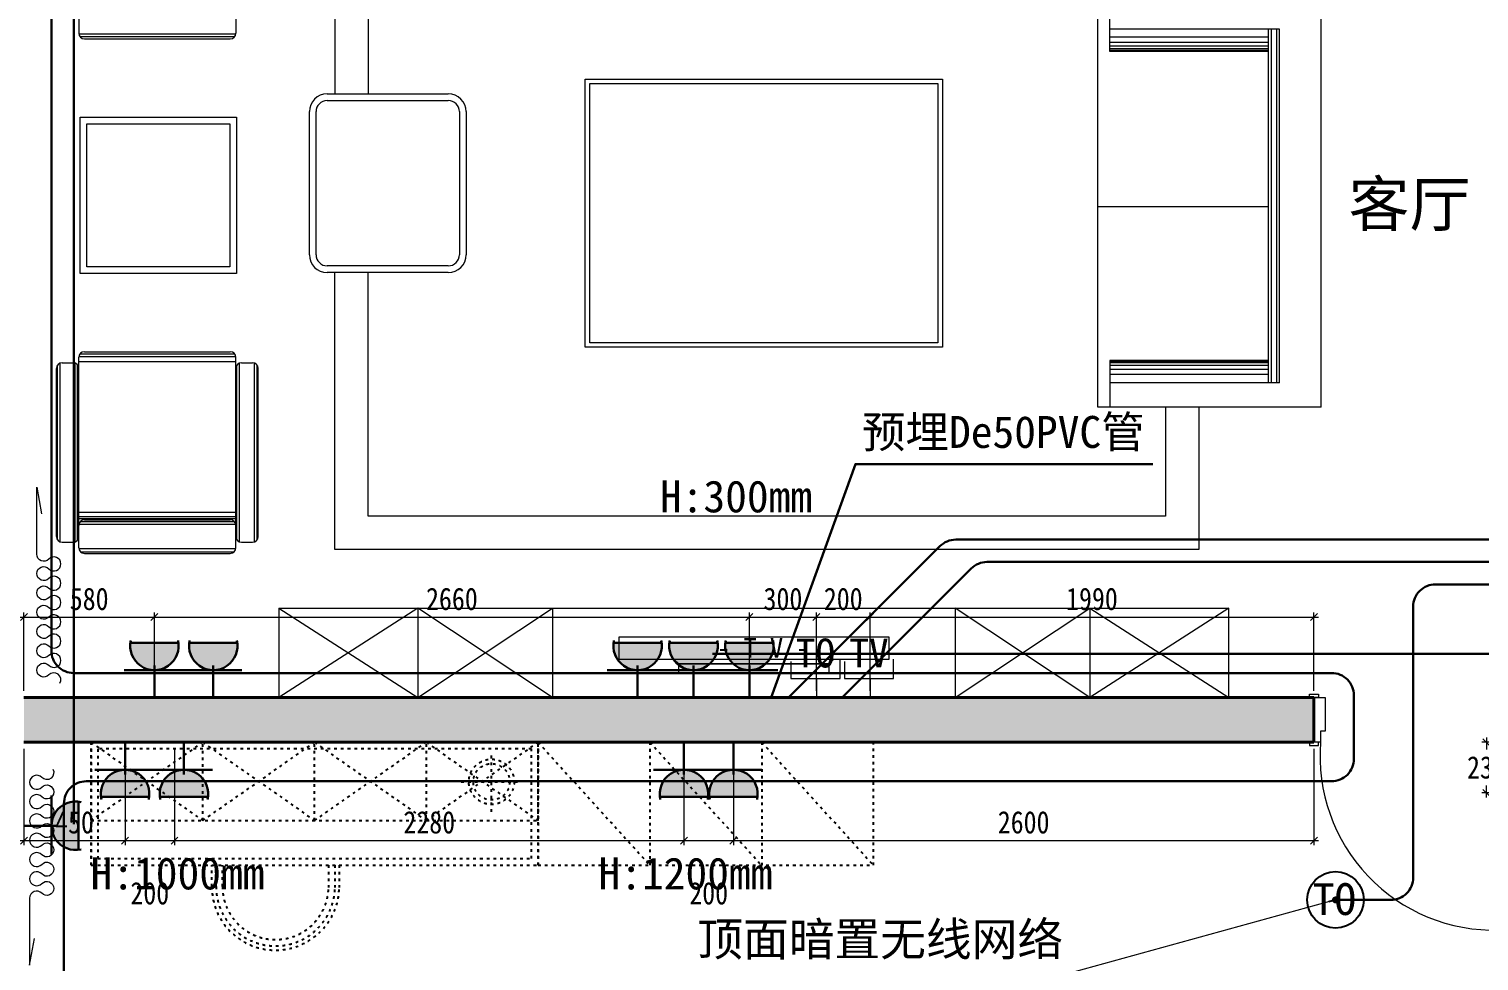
# Model space of a CAD drawing. Header units: millimetres. Extents: x -64529 to 3079702, y -28926 to 77119.
# Drawn here: x -35217 to -28731, y 5673 to 9843 of the extents above; entities that cross this region are included whole.
import ezdxf

# ---------------------------------------------------------------- set-up
doc = ezdxf.new("R2010")
doc.units = ezdxf.units.MM
doc.header["$LTSCALE"] = 10
doc.linetypes.add('ACAD_ISO03W100', pattern=[30, 12, -18])
doc.layers.get('0').update_dxf_attribs({"color": 255})
doc.layers.get('Defpoints').update_dxf_attribs({"color": 255})
for name, color, linetype, lineweight in [('1弱电插座布线图', 6, 'Continuous', 30), ('1弱电插座布置图', 6, 'Continuous', 30), ('1强弱电插座尺寸', 5, 'Continuous', 0), ('1强电插座布线图', 1, 'Continuous', 30), ('1强电插座布置图', 1, 'Continuous', 30), ('1浅浅', 251, 'Continuous', 20), ('C插座', 1, 'Continuous', 15)]:
    doc.layers.add(name, color=color, linetype=linetype, lineweight=lineweight)
doc.layers.add('A—缺憾分析文字', color=40, linetype='Continuous')
doc.styles.get("Standard").update_dxf_attribs({"font": ''})
doc.styles.add('夏建东', font='', dxfattribs={"width": 0.85})
doc.styles.add('宋', font='')
doc.styles.add('宋体', font='', dxfattribs={"height": 2.5})
doc.styles.get('Standard').set_extended_font_data('SimSun')
doc.styles.get('夏建东').set_extended_font_data('SimSun')
doc.styles.get('宋').set_extended_font_data('FangSong_GB2312')
doc.styles.get('宋体').set_extended_font_data('SimSun')
doc.dimstyles.new('g', dxfattribs={"dimtxt": 100, "dimasz": 31, "dimexe": 21, "dimexo": 30, "dimgap": 31, "dimtad": 1, "dimtih": 1, "dimtoh": 1, "dimdec": 0, "dimrnd": 10, "dimdsep": 46, "dimtxsty": '夏建东', "dimblk": 'OBLIQUE', "dimcen": 2.5, "dimdle": 21, "dimclrd": 5, "dimclre": 5, "dimclrt": 5, "dimadec": 0, "dimazin": 0, "dimtfac": 1, "dimtdec": 0, "dimtmove": 2, "dimatfit": 3, "dimldrblk": 'DOT', "dimfxl": 300, "dimlwd": -1, "dimlwe": -1, "dimarcsym": 1})

# ---------------------------------------------------------------- blocks, each defined once
blk = doc.blocks.new('fhrhrthrthr')
at = {"layer": '1强电插座布置图', "linetype": 'ByBlock'}
h = blk.add_hatch(color=1, dxfattribs=at)
edge = h.paths.add_edge_path()
edge.add_ellipse((202250.2, 8955.8), major_axis=(-76.8, -76.8), ratio=1, start_angle=308.04278, end_angle=501.95722, ccw=False)
edge.add_line((202142.4, 8969), (202358, 8969))
at = {"layer": '1强电插座布置图', "color": 1}
for p, q in [((202142.4, 8969), (202358, 8969)), ((202114.5, 8846.9), (202377.9, 8846.9)), ((202204.9, 8857.1), (202204.9, 8857.1)), ((202250.2, 8724.2), (202250.2, 8868))]:
    blk.add_line(p, q, dxfattribs=at)
blk.add_ellipse((202250.2, 8955.8), major_axis=(0, 108.6), ratio=1, start_param=1.348329, end_param=4.934795, dxfattribs=at)
blk = doc.blocks.new('erghherher')
at = {"layer": '1弱电插座布置图', "lineweight": 9}
for p, q in [((3068512, -5449545.9), (3068512, -5449620.7)), ((3068731.5, -5449620.7), (3068731.5, -5449534.4)), ((3068512, -5449620.7), (3068731.5, -5449620.7)), ((3068626, -5449620.6), (3068626, -5449706.8))]:
    blk.add_line(p, q, dxfattribs=at)
at = {"layer": '1弱电插座布置图', "lineweight": 9, "ltscale": 20, "insert": (3068533.4, -5449442.8), "char_height": 129.345, "width": 114.374, "attachment_point": 1, "style": '宋'}
blk.add_mtext('{\\fSimSun|b0|i0|c134|p2;TV}', dxfattribs=at)
blk = doc.blocks.new('20180505.124343')
at = {"layer": '1弱电插座布置图', "color": 6, "lineweight": 9}
for p, q in [((0, 160.9, 0), (0, 86, 0)), ((219.5, 86, 0), (219.5, 172.4, 0)), ((0, 86, 0), (219.5, 86, 0)), ((114, 86.2, 0), (114, 0, 0))]:
    blk.add_line(p, q, dxfattribs=at)
at = {"layer": '1弱电插座布置图', "color": 6, "lineweight": 9, "ltscale": 20, "insert": (21.4, 264, 0), "char_height": 129.345, "width": 114.374, "attachment_point": 1, "style": '宋'}
blk.add_mtext('{\\fSimSun|b0|i0|c134|p2;TO}', dxfattribs=at)
blk = doc.blocks.new('20180505.132334')
at = {"layer": 'C插座', "color": 6, "lineweight": -3}
blk.add_circle((126.5, 126.5), 126.5, dxfattribs=at)
at = {"layer": 'C插座', "color": 6, "lineweight": -3, "style": '宋体'}
blk.add_text('TO', height=142.56, dxfattribs=at).set_placement((24.9, 58.8))
blk = doc.blocks.new('_Oblique')
at = {"color": 0, "linetype": 'ByBlock', "lineweight": -2}
blk.add_line((-0.5, -0.5), (0.5, 0.5), dxfattribs=at)
blk = doc.blocks.new('*D647')
at = {"layer": '1强弱电插座尺寸', "color": 5, "transparency": 16777216}
for p, q in [((-35261, 7211.5), (-34635.4, 7211.5)), ((-35240, 6881.5), (-35240, 7232.5)), ((-34656.4, 6881.5), (-34656.4, 7232.5))]:
    blk.add_line(p, q, dxfattribs=at)
at = {"layer": 'Defpoints', "color": 0, "lineweight": 30, "transparency": 16777216}
for p in [(-34656.4, 7211.5), (-35240, 6851.5), (-34656.4, 6851.5)]:
    blk.add_point(p, dxfattribs=at)
at = {"layer": '1强弱电插座尺寸', "color": 5, "transparency": 16777216, "xscale": 31, "yscale": 31, "zscale": 31, "rotation": 180}
blk.add_blockref('_Oblique', (-35240, 7211.5), dxfattribs=at)
at = {"layer": '1强弱电插座尺寸', "color": 5, "transparency": 16777216, "xscale": 31, "yscale": 31, "zscale": 31}
blk.add_blockref('_Oblique', (-34656.4, 7211.5), dxfattribs=at)
at = {"layer": '1强弱电插座尺寸', "color": 5, "transparency": 16777216, "insert": (-34948.2, 7292.5), "char_height": 100, "attachment_point": 5, "style": '夏建东'}
blk.add_mtext('580', dxfattribs=at)
blk = doc.blocks.new('_Dot')
at = {"color": 0, "linetype": 'ByBlock', "lineweight": -2}
blk.add_line((-0.5, 0), (-1, 0), dxfattribs=at)
at = {"color": 0, "linetype": 'ByBlock', "const_width": 0.5}
blk.add_lwpolyline([(-0.25, 0, 1), (0.25, 0, 1)], format="xyb", close=True, dxfattribs=at)
blk = doc.blocks.new('*D656')
at = {"layer": '1强弱电插座尺寸', "color": 5, "transparency": 16777216}
for p, q in [((-32016, 7211.5), (-31674, 7211.5)), ((-31995, 6881.5), (-31995, 7232.5)), ((-31695, 6881.5), (-31695, 7232.5))]:
    blk.add_line(p, q, dxfattribs=at)
at = {"layer": 'Defpoints', "color": 0, "lineweight": 30, "transparency": 16777216}
for p in [(-31695, 7211.5), (-31995, 6851.5), (-31695, 6851.5)]:
    blk.add_point(p, dxfattribs=at)
at = {"layer": '1强弱电插座尺寸', "color": 5, "transparency": 16777216, "xscale": 31, "yscale": 31, "zscale": 31, "rotation": 180}
blk.add_blockref('_Oblique', (-31995, 7211.5), dxfattribs=at)
at = {"layer": '1强弱电插座尺寸', "color": 5, "transparency": 16777216, "xscale": 31, "yscale": 31, "zscale": 31}
blk.add_blockref('_Oblique', (-31695, 7211.5), dxfattribs=at)
at = {"layer": '1强弱电插座尺寸', "color": 5, "transparency": 16777216, "insert": (-31845, 7292.5), "char_height": 100, "attachment_point": 5, "style": '夏建东'}
blk.add_mtext('300', dxfattribs=at)
blk = doc.blocks.new('*D657')
at = {"layer": '1强弱电插座尺寸', "color": 5, "transparency": 16777216}
for p, q in [((-31716, 7211.5), (-31434.5, 7211.5)), ((-31695, 6881.5), (-31695, 7232.5)), ((-31455.5, 6881.5), (-31455.5, 7232.5))]:
    blk.add_line(p, q, dxfattribs=at)
at = {"layer": 'Defpoints', "color": 0, "lineweight": 30, "transparency": 16777216}
for p in [(-31455.5, 7211.5), (-31695, 6851.5), (-31455.5, 6851.5)]:
    blk.add_point(p, dxfattribs=at)
at = {"layer": '1强弱电插座尺寸', "color": 5, "transparency": 16777216, "xscale": 31, "yscale": 31, "zscale": 31, "rotation": 180}
blk.add_blockref('_Oblique', (-31695, 7211.5), dxfattribs=at)
at = {"layer": '1强弱电插座尺寸', "color": 5, "transparency": 16777216, "xscale": 31, "yscale": 31, "zscale": 31}
blk.add_blockref('_Oblique', (-31455.5, 7211.5), dxfattribs=at)
at = {"layer": '1强弱电插座尺寸', "color": 5, "transparency": 16777216, "insert": (-31575.3, 7292.5), "char_height": 100, "attachment_point": 5, "style": '夏建东'}
blk.add_mtext('200', dxfattribs=at)
blk = doc.blocks.new('*D658')
at = {"layer": '1强弱电插座尺寸', "color": 5, "transparency": 16777216}
for p, q in [((-31476.5, 7211.5), (-29449, 7211.5)), ((-31455.5, 6881.5), (-31455.5, 7232.5)), ((-29470, 6881.5), (-29470, 7232.5))]:
    blk.add_line(p, q, dxfattribs=at)
at = {"layer": 'Defpoints', "color": 0, "lineweight": 30, "transparency": 16777216}
for p in [(-29470, 7211.5), (-31455.5, 6851.5), (-29470, 6851.5)]:
    blk.add_point(p, dxfattribs=at)
at = {"layer": '1强弱电插座尺寸', "color": 5, "transparency": 16777216, "xscale": 31, "yscale": 31, "zscale": 31, "rotation": 180}
blk.add_blockref('_Oblique', (-31455.5, 7211.5), dxfattribs=at)
at = {"layer": '1强弱电插座尺寸', "color": 5, "transparency": 16777216, "xscale": 31, "yscale": 31, "zscale": 31}
blk.add_blockref('_Oblique', (-29470, 7211.5), dxfattribs=at)
at = {"layer": '1强弱电插座尺寸', "color": 5, "transparency": 16777216, "insert": (-30462.8, 7292.5), "char_height": 100, "attachment_point": 5, "style": '夏建东'}
blk.add_mtext('1990', dxfattribs=at)
blk = doc.blocks.new('*D689')
at = {"layer": '1强弱电插座尺寸', "color": 5, "transparency": 16777216}
for p, q in [((-35240, 6621.5), (-35240, 6190.9)), ((-34787.5, 6621.5), (-34787.5, 6190.9)), ((-35261, 6211.9), (-34766.5, 6211.9))]:
    blk.add_line(p, q, dxfattribs=at)
at = {"layer": 'Defpoints', "color": 0, "lineweight": 30, "transparency": 16777216}
for p in [(-35240, 6651.5), (-34787.5, 6651.5), (-34787.5, 6211.9)]:
    blk.add_point(p, dxfattribs=at)
at = {"layer": '1强弱电插座尺寸', "color": 5, "transparency": 16777216, "xscale": 31, "yscale": 31, "zscale": 31, "rotation": 180}
blk.add_blockref('_Oblique', (-35240, 6211.9), dxfattribs=at)
at = {"layer": '1强弱电插座尺寸', "color": 5, "transparency": 16777216, "xscale": 31, "yscale": 31, "zscale": 31}
blk.add_blockref('_Oblique', (-34787.5, 6211.9), dxfattribs=at)
at = {"layer": '1强弱电插座尺寸', "color": 5, "transparency": 16777216, "insert": (-35013.7, 6292.9), "char_height": 100, "attachment_point": 5, "style": '夏建东'}
blk.add_mtext('450', dxfattribs=at)
blk = doc.blocks.new('*D690')
at = {"layer": '1强弱电插座尺寸', "color": 5, "transparency": 16777216}
for p, q in [((-34787.5, 6621.5), (-34787.5, 6190.9)), ((-34566.5, 6621.5), (-34566.5, 6190.9)), ((-34808.5, 6211.9), (-34545.5, 6211.9))]:
    blk.add_line(p, q, dxfattribs=at)
at = {"layer": 'Defpoints', "color": 0, "lineweight": 30, "transparency": 16777216}
for p in [(-34787.5, 6651.5), (-34566.5, 6651.5), (-34566.5, 6211.9)]:
    blk.add_point(p, dxfattribs=at)
at = {"layer": '1强弱电插座尺寸', "color": 5, "transparency": 16777216, "xscale": 31, "yscale": 31, "zscale": 31, "rotation": 180}
blk.add_blockref('_Oblique', (-34787.5, 6211.9), dxfattribs=at)
at = {"layer": '1强弱电插座尺寸', "color": 5, "transparency": 16777216, "xscale": 31, "yscale": 31, "zscale": 31}
blk.add_blockref('_Oblique', (-34566.5, 6211.9), dxfattribs=at)
at = {"layer": '1强弱电插座尺寸', "color": 5, "transparency": 16777216, "insert": (-34677, 5975.4), "char_height": 100, "attachment_point": 5, "style": '夏建东'}
blk.add_mtext('200', dxfattribs=at)
blk = doc.blocks.new('*D691')
at = {"layer": '1强弱电插座尺寸', "color": 5, "transparency": 16777216}
for p, q in [((-34566.5, 6621.5), (-34566.5, 6190.9)), ((-32287.5, 6621.5), (-32287.5, 6190.9)), ((-34587.5, 6211.9), (-32266.5, 6211.9))]:
    blk.add_line(p, q, dxfattribs=at)
at = {"layer": 'Defpoints', "color": 0, "lineweight": 30, "transparency": 16777216}
for p in [(-34566.5, 6651.5), (-32287.5, 6651.5), (-32287.5, 6211.9)]:
    blk.add_point(p, dxfattribs=at)
at = {"layer": '1强弱电插座尺寸', "color": 5, "transparency": 16777216, "xscale": 31, "yscale": 31, "zscale": 31, "rotation": 180}
blk.add_blockref('_Oblique', (-34566.5, 6211.9), dxfattribs=at)
at = {"layer": '1强弱电插座尺寸', "color": 5, "transparency": 16777216, "xscale": 31, "yscale": 31, "zscale": 31}
blk.add_blockref('_Oblique', (-32287.5, 6211.9), dxfattribs=at)
at = {"layer": '1强弱电插座尺寸', "color": 5, "transparency": 16777216, "insert": (-33427, 6292.9), "char_height": 100, "attachment_point": 5, "style": '夏建东'}
blk.add_mtext('2280', dxfattribs=at)
blk = doc.blocks.new('*D692')
at = {"layer": '1强弱电插座尺寸', "color": 5, "transparency": 16777216}
for p, q in [((-32287.5, 6621.5), (-32287.5, 6190.9)), ((-32066.5, 6621.5), (-32066.5, 6190.9)), ((-32308.5, 6211.9), (-32045.5, 6211.9))]:
    blk.add_line(p, q, dxfattribs=at)
at = {"layer": 'Defpoints', "color": 0, "lineweight": 30, "transparency": 16777216}
for p in [(-32287.5, 6651.5), (-32066.5, 6651.5), (-32066.5, 6211.9)]:
    blk.add_point(p, dxfattribs=at)
at = {"layer": '1强弱电插座尺寸', "color": 5, "transparency": 16777216, "xscale": 31, "yscale": 31, "zscale": 31, "rotation": 180}
blk.add_blockref('_Oblique', (-32287.5, 6211.9), dxfattribs=at)
at = {"layer": '1强弱电插座尺寸', "color": 5, "transparency": 16777216, "xscale": 31, "yscale": 31, "zscale": 31}
blk.add_blockref('_Oblique', (-32066.5, 6211.9), dxfattribs=at)
at = {"layer": '1强弱电插座尺寸', "color": 5, "transparency": 16777216, "insert": (-32177, 5975.4), "char_height": 100, "attachment_point": 5, "style": '夏建东'}
blk.add_mtext('200', dxfattribs=at)
blk = doc.blocks.new('*D693')
at = {"layer": '1强弱电插座尺寸', "color": 5, "transparency": 16777216}
for p, q in [((-32066.5, 6621.5), (-32066.5, 6190.9)), ((-29470, 6621.8), (-29470, 6190.9)), ((-32087.5, 6211.9), (-29449, 6211.9))]:
    blk.add_line(p, q, dxfattribs=at)
at = {"layer": 'Defpoints', "color": 0, "lineweight": 30, "transparency": 16777216}
for p in [(-32066.5, 6651.5), (-29470, 6651.8), (-29470, 6211.9)]:
    blk.add_point(p, dxfattribs=at)
at = {"layer": '1强弱电插座尺寸', "color": 5, "transparency": 16777216, "xscale": 31, "yscale": 31, "zscale": 31, "rotation": 180}
blk.add_blockref('_Oblique', (-32066.5, 6211.9), dxfattribs=at)
at = {"layer": '1强弱电插座尺寸', "color": 5, "transparency": 16777216, "xscale": 31, "yscale": 31, "zscale": 31}
blk.add_blockref('_Oblique', (-29470, 6211.9), dxfattribs=at)
at = {"layer": '1强弱电插座尺寸', "color": 5, "transparency": 16777216, "insert": (-30768.3, 6292.9), "char_height": 100, "attachment_point": 5, "style": '夏建东'}
blk.add_mtext('2600', dxfattribs=at)
blk = doc.blocks.new('20180531.14574')
at = {"layer": 'A—缺憾分析文字', "color": 250, "linetype": 'ACAD_ISO03W100', "ltscale": 0.1}
for p, q in [((0, 380.2), (0, 930.2)), ((500, 580.2), (500, 930.2)), ((1000, 580.2), (1000, 930.2)), ((1500, 580.2), (1500, 930.2)), ((2000, 930.2), (2500, 380.2)), ((2500, 930.2), (2500, 380.2)), ((2500, 930.2), (3000, 380.2)), ((3000, 930.2), (3000, 380.2)), ((3000, 930.2), (3500, 380.2)), ((1791.4, 618.4), (1791.4, 888.4)), ((1656.4, 753.4), (1926.4, 753.4)), ((540.3, 285), (540.3, 380.2)), ((559.3, 285), (559.3, 380.2)), ((587.8, 285), (587.8, 380.2)), ((1062.8, 380.2), (1062.8, 280.5)), ((1091.3, 380.2), (1091.3, 280.5)), ((1110.3, 380.2), (1110.3, 280.5))]:
    blk.add_line(p, q, dxfattribs=at)
for points in [[(0, 580.2), (2000, 580.2), (2000, 930.2), (0, 930.2)], [(0, 380.2), (2000, 380.2), (2000, 930.2), (0, 930.2)], [(2000, 380.2), (3500, 380.2), (3500, 930.2), (2000, 930.2)], [(30, 410.2), (1970, 410.2), (1970, 900.2), (30, 900.2)]]:
    blk.add_lwpolyline(points, close=True, dxfattribs=at)
for points in [[(0, 930.2), (500, 580.2), (1000, 930.2), (1500, 580.2), (2000, 930.2)], [(0, 580.2), (500, 930.2), (1000, 580.2), (1500, 930.2), (2000, 580.2)]]:
    blk.add_lwpolyline(points, dxfattribs=at)
for radius in [101.3, 81.3]:
    blk.add_circle((1791.4, 753.4), radius, dxfattribs=at)
for major_axis, start_param, end_param in [((279.5, -55.6), 3.337941, 6.479534), ((260.9, -51.9), 3.337943, 6.479535), ((232.9, -46.3), 3.337943, 6.479535)]:
    blk.add_ellipse((825.3, 285), major_axis=major_axis, ratio=1, start_param=start_param, end_param=end_param, dxfattribs=at)
blk = doc.blocks.new('*D799')
at = {"layer": '1强弱电插座尺寸', "color": 5, "transparency": 16777216}
for p, q in [((-28398.3, 6651.5), (-28719.3, 6651.5)), ((-28698.3, 6672.5), (-28698.3, 6619.5)), ((-28398.3, 6425.4), (-28719.3, 6425.4)), ((-28698.3, 6404.4), (-28698.3, 6457.5))]:
    blk.add_line(p, q, dxfattribs=at)
at = {"layer": 'Defpoints', "color": 0, "linetype": 'Continuous', "lineweight": 30, "transparency": 16777216}
for p in [(-28698.3, 6651.5), (-27980, 6651.5), (-27980, 6425.4)]:
    blk.add_point(p, dxfattribs=at)
at = {"layer": '1强弱电插座尺寸', "color": 5, "linetype": 'Continuous', "transparency": 16777216, "xscale": 31, "yscale": 31, "zscale": 31}
for p, rotation in [((-28698.3, 6651.5), 90), ((-28698.3, 6425.4), 270)]:
    blk.add_blockref('_Oblique', p, dxfattribs=dict(at, rotation=rotation))
at = {"layer": '1强弱电插座尺寸', "color": 5, "linetype": 'Continuous', "lineweight": 30, "transparency": 16777216, "insert": (-28698.3, 6538.5), "char_height": 100, "attachment_point": 5, "style": '夏建东'}
blk.add_mtext('230', dxfattribs=at)
blk = doc.blocks.new('*D1273')
at = {"layer": '1强弱电插座尺寸', "color": 5}
for p, q in [((-34677.4, 7211.5), (-31974, 7211.5)), ((-34656.4, 6911.5), (-34656.4, 7232.5)), ((-31995, 6911.5), (-31995, 7232.5))]:
    blk.add_line(p, q, dxfattribs=at)
at = {"layer": 'Defpoints', "color": 0, "linetype": 'Continuous', "lineweight": 30}
for p in [(-31995, 7211.5), (-34656.4, 6851.5), (-31995, 6851.5)]:
    blk.add_point(p, dxfattribs=at)
at = {"layer": '1强弱电插座尺寸', "color": 5, "linetype": 'Continuous', "xscale": 31, "yscale": 31, "zscale": 31, "rotation": 180}
blk.add_blockref('_Oblique', (-34656.4, 7211.5), dxfattribs=at)
at = {"layer": '1强弱电插座尺寸', "color": 5, "linetype": 'Continuous', "xscale": 31, "yscale": 31, "zscale": 31}
blk.add_blockref('_Oblique', (-31995, 7211.5), dxfattribs=at)
at = {"layer": '1强弱电插座尺寸', "color": 5, "linetype": 'Continuous', "lineweight": 30, "insert": (-33325.7, 7292.5), "char_height": 100, "attachment_point": 5, "style": '夏建东'}
blk.add_mtext('2660', dxfattribs=at)

msp = doc.modelspace()

# ---------------------------------------------------------------- hatches: boundary and pattern name
at = {"layer": '1浅浅'}
h = msp.add_hatch(color=251, dxfattribs=at)
h.dxf.hatch_style = 1
h.paths.add_polyline_path([(-35240, 6851.5), (-29470, 6851.5), (-29470, 6651.5), (-35240, 6651.5)])

# ---------------------------------------------------------------- linework, layer by layer
at = {"layer": '1弱电插座布线图', "linetype": 'Continuous', "lineweight": 30}
for points in [[(-31820, 6851.5), (-31142.6, 7528.9, -0.198912), (-31071.9, 7558.2), (-26472.2, 7558.2, 0.414214), (-26372.2, 7658.2), (-26372.2, 12511.5)], [(-31580.5, 6851.5), (-31003.2, 7428.9, -0.198912), (-30932.5, 7458.2), (-26372.2, 7458.2, 0.414214), (-26272.2, 7558.2), (-26272.2, 12511.5)], [(-29373.4, 5946.3), (-29125.8, 5946.3, 0.414214), (-29025.8, 6046.3), (-29025.8, 7258.2, -0.414214), (-28925.8, 7358.2), (-26372.2, 7358.2, 0.414214), (-26172.2, 7558.2), (-26172.2, 12511.5)]]:
    msp.add_lwpolyline(points, format="xyb", dxfattribs=at)
at = {"layer": '1强弱电插座尺寸', "linetype": 'Continuous', "lineweight": 30}
msp.add_lwpolyline([(-31897, 6851.5), (-31520.9, 7896.2), (-30189.7, 7896.2)], dxfattribs=at)
at = {"layer": '1强电插座布线图', "linetype": 'Continuous', "lineweight": 30}
msp.add_lwpolyline([(-31482.5, 2715.5), (-34961.2, 2714.2, -0.414214), (-35061.2, 2814.2), (-35061.2, 6377.2, -0.414214), (-34961.2, 6477.2), (-29390.9, 6477.2, 0.414214), (-29290.9, 6577.2), (-29290.9, 6861.4, 0.414214), (-29390.9, 6961.4), (-35017.4, 6961.4, -0.414214), (-35117.4, 7061.4), (-35117.4, 12267.2, -0.414214), (-35017.4, 12367.2), (-29454.3, 12367.2, 0.414214), (-29354.3, 12467.2), (-29354.3, 12786, 0.414214), (-29454.3, 12886), (-35017.4, 12886, -0.414214), (-35117.4, 12986), (-35117.4, 17138.9, -0.414214)], format="xyb", dxfattribs=at)
for points in [[(-35017.4, 6285), (-35017.4, 17137.8)], [(-28465.1, 7047.6), (-32160.5, 7047.6)]]:
    msp.add_lwpolyline(points, dxfattribs=at)
at = {"layer": '1浅浅', "color": 251, "ltscale": 0.05}
for p, q in [((-34994.1, 10576.2), (-34994.1, 9824.2)), ((-34292.3, 10576.2), (-34292.3, 9824.2)), ((-30436.3, 8151.1), (-30436.3, 9950.6)), ((-30382.7, 9742.1), (-30382.7, 9950.6)), ((-29436.8, 8151.1), (-29436.8, 9950.6)), ((-34994, 9821.4), (-34292.4, 9821.4)), ((-34988.8, 9808.7), (-34297.7, 9808.7)), ((-34969.1, 9799.1), (-34317.3, 9799.1)), ((-29623.1, 9842.2), (-30382.7, 9842.2)), ((-29673.4, 9805.9), (-30382.7, 9805.9)), ((-29673.4, 9302.8), (-29673.4, 9842.2)), ((-29673.4, 9302.8), (-29673.4, 9842.2)), ((-29673.4, 9302.8), (-29673.4, 9842.2)), ((-29673.4, 9302.8), (-29673.4, 9842.2)), ((-29673.4, 9302.8), (-29673.4, 9842.2)), ((-29660.3, 9302.8), (-29660.3, 9842.2)), ((-29636.2, 9302.8), (-29636.2, 9842.2)), ((-29623.1, 8260.2), (-29623.1, 9842.2)), ((-29673.4, 9782.3), (-30382.7, 9782.3)), ((-29673.4, 9765.7), (-30382.7, 9765.7)), ((-29673.4, 9753.9), (-30382.7, 9753.9)), ((-29673.4, 9746.9), (-30382.7, 9746.9)), ((-29673.4, 9742.1), (-30382.7, 9742.1)), ((-29673.4, 9742.1), (-30382.7, 9742.1)), ((-29673.4, 9742.1), (-30382.7, 9742.1)), ((-29673.4, 9742.1), (-30382.7, 9742.1)), ((-29673.4, 9742.1), (-30382.7, 9742.1)), ((-33883.3, 9553), (-33341.9, 9553)), ((-33963.3, 8833), (-33963.3, 9473)), ((-33933.3, 8833), (-33933.3, 9473)), ((-33883.3, 9523), (-33341.9, 9523)), ((-33291.9, 9473), (-33291.9, 8833)), ((-33261.9, 9473), (-33261.9, 8833)), ((-29673.4, 8260.2), (-29673.4, 9302.8)), ((-29660.3, 8260.2), (-29660.3, 9302.8)), ((-29636.2, 8260.2), (-29636.2, 9302.8)), ((-30436.3, 9048.8), (-29673.4, 9048.8)), ((-33341.9, 8783), (-33883.3, 8783)), ((-33341.9, 8753), (-33883.3, 8753)), ((-34994.1, 7622), (-34994.1, 8374)), ((-34994, 8376.9), (-34292.4, 8376.9)), ((-34988.8, 8389.6), (-34297.7, 8389.6)), ((-34969.1, 8399.1), (-34317.3, 8399.1)), ((-34292.3, 7622), (-34292.3, 8374)), ((-35094.4, 7571.9), (-35094.4, 8323.9)), ((-35089.9, 7556.9), (-35089.9, 8338.9)), ((-35078.2, 7548.3), (-35078.2, 8347.5)), ((-35069.3, 8349), (-35019.2, 8349)), ((-35011.5, 7548.2), (-35011.5, 8347.6)), ((-34999.9, 7556.6), (-34999.9, 8339.2)), ((-34994.1, 8354.6), (-34292.3, 8354.6)), ((-34287.1, 7556.6), (-34287.1, 8339.2)), ((-34275.4, 7548.2), (-34275.4, 8347.6)), ((-34267.2, 8349), (-34217.1, 8349)), ((-34208.7, 7548.3), (-34208.7, 8347.5)), ((-34197, 7556.9), (-34197, 8338.9)), ((-34192, 7571.9), (-34192, 8323.9)), ((-30382.7, 8360.3), (-30382.7, 8151.1)), ((-29673.4, 8360.3), (-30382.7, 8360.3)), ((-30382.7, 8360.3), (-30382.7, 8151.1)), ((-30382.7, 8360.3), (-30382.7, 8151.1)), ((-30382.7, 8360.3), (-30382.7, 8151.1)), ((-30382.7, 8360.3), (-30382.7, 8151.1)), ((-29673.4, 8355.5), (-30382.7, 8355.5)), ((-29673.4, 8348.5), (-30382.7, 8348.5)), ((-29673.4, 8336.7), (-30382.7, 8336.7)), ((-29673.4, 8320.1), (-30382.7, 8320.1)), ((-29673.4, 8296.5), (-30382.7, 8296.5)), ((-29623.1, 8260.2), (-30382.7, 8260.2)), ((-29436.8, 8151.1), (-30436.8, 8151.1)), ((-34994.1, 7681.2), (-34292.3, 7681.2)), ((-34994.1, 7662.3), (-34292.3, 7662.3)), ((-34994.1, 7652.6), (-34292.3, 7652.6)), ((-34994.1, 7627), (-34292.3, 7627)), ((-34994.1, 7521.8), (-34994.1, 7622)), ((-34986.8, 7639.7), (-34299.6, 7639.7)), ((-34969.1, 7647.1), (-34317.3, 7647.1)), ((-34292.3, 7521.8), (-34292.3, 7622)), ((-35069.3, 7546.8), (-35019.2, 7546.8)), ((-34267.2, 7546.8), (-34217.1, 7546.8)), ((-34994, 7518.9), (-34292.4, 7518.9)), ((-34985.7, 7503), (-34300.7, 7503)), ((-34969.1, 7496.7), (-34317.3, 7496.7)), ((-34100, 7251.5), (-29850, 7251.5)), ((-34100, 7251.5), (-34100, 6851.5)), ((-34100, 7251.5), (-33477.5, 6851.5)), ((-33477.5, 7251.5), (-34100, 6851.5)), ((-33477.5, 7251.5), (-33477.5, 6851.5)), ((-33477.5, 6851.5), (-32875, 7251.5)), ((-32875, 6851.5), (-33477.5, 7251.5)), ((-32875, 7251.5), (-32875, 6851.5)), ((-31075, 7251.5), (-31075, 6851.5)), ((-30472.5, 6851.5), (-31075, 7251.5)), ((-31075, 6851.5), (-30472.5, 7251.5)), ((-30472.5, 7251.5), (-30472.5, 6851.5)), ((-29850, 7251.5), (-30472.5, 6851.5)), ((-30472.5, 7251.5), (-29850, 6851.5)), ((-29850, 6851.5), (-29850, 7251.5)), ((-32579.5, 7122.3), (-32579.5, 7023.3)), ((-31370.5, 7122.3), (-32579.5, 7122.3)), ((-31370.5, 7023.3), (-31370.5, 7122.3)), ((-32579.5, 7023.3), (-31370.5, 7023.3)), ((-32332.4, 7023.3), (-31617.6, 7023.3)), ((-32310.8, 7002.9), (-32332.4, 7023.3)), ((-31639.2, 7002.9), (-31617.6, 7023.3)), ((-32310.8, 6961.4), (-32310.8, 7002.9)), ((-31639.2, 7002.9), (-32310.8, 7002.9)), ((-32310.8, 7002.9), (-31639.2, 7002.9)), ((-31639.2, 6961.4), (-32310.8, 6961.4)), ((-31639.2, 7002.9), (-31639.2, 6961.4))]:
    msp.add_line(p, q, dxfattribs=at)
at = {"layer": '1浅浅', "color": 251, "lineweight": 40}
for p, q in [((-35240, 6851.5), (-29470, 6851.5)), ((-29470, 6851.5), (-29470, 6651.5)), ((-35240, 6651.5), (-29470, 6651.5))]:
    msp.add_line(p, q, dxfattribs=at)
at = {"layer": '1浅浅', "color": 251, "lineweight": 20}
msp.add_line((-34940, 6651.5), (-32176.5, 6651.5), dxfattribs=at)
at = {"layer": '1浅浅', "color": 251, "ltscale": 0.05}
for points in [[(-33850, 10528.1), (-33850, 9553)], [(-33700, 10528.1), (-33700, 9553)], [(-31038.6, 7513.4), (-33850, 7513.4), (-33850, 8753)], [(-31182.7, 7663.4), (-33700, 7663.4), (-33700, 8753)], [(-30133.9, 8151.1), (-30133.9, 7663.4), (-31182.7, 7663.4)], [(-29983.9, 8151.1), (-29983.9, 7513.4), (-31038.6, 7513.4)]]:
    msp.add_lwpolyline(points, dxfattribs=at)
for points in [[(-32729.3, 9618.9), (-31131.8, 9618.9), (-31131.8, 8418.8), (-32729.3, 8418.8)], [(-32709.3, 9598.9), (-31151.8, 9598.9), (-31151.8, 8438.8), (-32709.3, 8438.8)], [(-34988.6, 9449.1), (-34288.6, 9449.1), (-34288.6, 8749.1), (-34988.6, 8749.1)], [(-34958.6, 9419.1), (-34318.6, 9419.1), (-34318.6, 8779.1), (-34958.6, 8779.1)]]:
    msp.add_lwpolyline(points, close=True, dxfattribs=at)
for points in [[(-35079, 6915.3, 0.892379), (-35128.6, 6952.8, -2.5), (-35128.6, 6996, 2.5), (-35128.6, 7039.2, -0.677033), (-35182.6, 7060.8, -0.677033), (-35128.6, 7082.4, 2.5), (-35128.6, 7125.6, -2.5), (-35128.6, 7168.8, 2.5), (-35128.6, 7212, -2.5), (-35128.6, 7255.2, 2.5), (-35128.6, 7298.4, -2.5), (-35128.6, 7341.6, 2.5), (-35128.6, 7384.8, -2.5), (-35128.6, 7428, 2.5), (-35128.6, 7471.2, -0.677033), (-35182.6, 7492.8), (-35182.6, 7793.1), (-35160.8, 7673.4)], [(-35110.9, 6531.8, -0.892379), (-35160.5, 6494.2, 2.5), (-35160.5, 6451, -2.5), (-35160.5, 6407.8, 0.677033), (-35214.5, 6386.2, 0.677033), (-35160.5, 6364.6, -2.5), (-35160.5, 6321.4, 2.5), (-35160.5, 6278.2, -2.5), (-35160.5, 6235, 2.5), (-35160.5, 6191.8, -2.5), (-35160.5, 6148.6, 2.5), (-35160.5, 6105.4, -2.5), (-35160.5, 6062.2, 2.5), (-35160.5, 6019, -2.5), (-35160.5, 5975.8, 0.677033), (-35214.5, 5954.2), (-35214.5, 5653.9), (-35192.7, 5773.7)]]:
    msp.add_lwpolyline(points, format="xyb", dxfattribs=at)
at = {"layer": '1浅浅', "color": 251}
for points in [[(-29450, 6866.6), (-29450, 6851.6), (-29490, 6851.6), (-29490, 6866.6)], [(-29420, 6701.8), (-29440, 6701.8), (-29440, 6651.8), (-29470, 6651.8), (-29470, 6851.6), (-29420, 6851.6)], [(-29450, 6636.8), (-29450, 6651.8), (-29490, 6651.8), (-29490, 6636.8)]]:
    msp.add_lwpolyline(points, close=True, dxfattribs=at)
at = {"layer": '1浅浅', "color": 251, "ltscale": 0.05}
for centre, radius, start, end in [((-34969.1, 9824.2), 25.1, 180, 270), ((-34969.1, 9824.2), 25.1, 180, 270), ((-34317.3, 9824.2), 25.1, 270, 0), ((-34317.3, 9824.2), 25.1, 270, 0), ((-33883.3, 9473), 80, 90, 180), ((-33341.9, 9473), 80, 0, 90), ((-33883.3, 9473), 50, 90, 180), ((-33341.9, 9473), 50, 0, 90), ((-33883.3, 8833), 80, 180, 270), ((-33883.3, 8833), 50, 180, 270), ((-33341.9, 8833), 80, 270, 0), ((-33341.9, 8833), 50, 270, 0), ((-34969.1, 8374), 25.1, 90, 180), ((-34969.1, 8374), 25.1, 90, 180), ((-34317.3, 8374), 25.1, 0, 90), ((-34317.3, 8374), 25.1, 0, 90), ((-35069.3, 8323.9), 25.1, 90, 180), ((-35019.2, 8323.9), 25.1, 0, 90), ((-34267.2, 8323.9), 25.1, 90, 180), ((-34217.1, 8323.9), 25.1, 0, 90), ((-34969.1, 7622), 25.1, 90, 180), ((-34317.3, 7622), 25.1, 0, 90), ((-35069.3, 7571.9), 25.1, 180, 270), ((-35019.2, 7571.9), 25.1, 270, 0), ((-34267.2, 7571.9), 25.1, 180, 270), ((-34217.1, 7571.9), 25.1, 270, 0), ((-34969.1, 7521.8), 25.1, 180, 270), ((-34317.3, 7521.8), 25.1, 270, 0)]:
    msp.add_arc(centre, radius, start, end, dxfattribs=at)
at = {"layer": '1浅浅', "color": 251, "lineweight": 9}
msp.add_arc((-28663.4, 6589.9), 779, 175.43088, 271.65009, dxfattribs=at)

# ---------------------------------------------------------------- block references
at = {"layer": '1弱电插座布置图', "color": 255}
for name, p in [('20180505.124343', (-31809, 6851.5, 0)), ('20180505.132334', (-29499.9, 5819.8))]:
    msp.add_blockref(name, p, dxfattribs=at)
at = {"layer": '1弱电插座布置图', "color": 7}
msp.add_blockref('erghherher', (-3100081.5, 5456558.3), dxfattribs=at)
at = {"layer": '1强电插座布置图', "color": 7}
for p in [(-236906.6, -1872.7), (-236643.2, -1872.7), (-234745.2, -1872.7), (-234495.2, -1872.7), (-234245.2, -1872.7)]:
    msp.add_blockref('fhrhrthrthr', p, dxfattribs=at)
at = {"layer": '1强电插座布置图', "color": 7, "xscale": -1, "rotation": 180}
for p in [(-237037.7, 15375.8), (-236774.3, 15375.8), (-234537.7, 15375.8), (-234316.7, 15375.8)]:
    msp.add_blockref('fhrhrthrthr', p, dxfattribs=at)
at = {"layer": '1强电插座布置图', "color": 7, "rotation": 270}
msp.add_blockref('fhrhrthrthr', (-43964.2, 208528.4), dxfattribs=at)
at = {"layer": '1浅浅', "color": 251}
msp.add_blockref('20180531.14574', (-34940, 5721.3), dxfattribs=at)

# ---------------------------------------------------------------- texts
at = {"layer": '1强弱电插座尺寸', "color": 5, "attachment_point": 1}
for s, insert, char_height, width in [('预埋De50PVC管', (-31491.7, 8111.5, 0), 142.88, 2002.012), ('H:300mm', (-32394.9, 7823.1, 0), 142.88, 2002.012), ('H:1000mm', (-34941.8, 6136.1, 0), 142.88, 2002.012), ('H:1200mm', (-32669.7, 6136.1, 0), 142.88, 2002.012), ('{\\C45;顶面暗置无线网络}', (-32228.4, 5845.9), 150, 2101.718)]:
    msp.add_mtext(s, dxfattribs=dict(at, insert=insert, char_height=char_height, width=width))
at = {"layer": '1浅浅', "color": 251, "lineweight": 5, "style": '宋体'}
msp.add_text('客厅', height=200, dxfattribs=at).set_placement((-29315.2, 8960.2))
at = {"layer": '1浅浅', "color": 251, "ltscale": 0.05}
msp.add_text('- T V -', height=86.87, dxfattribs=at).set_placement((-32139.6, 7030.7))

# ---------------------------------------------------------------- dimensions: what is measured, and where the dimension line sits
at = {"layer": '1强弱电插座尺寸', "color": 5}
for base, p1, p2, picture, middle in [((-34656.4, 7211.5), (-35240, 6851.5), (-34656.4, 6851.5), '*D647', (-34948.2, 7292.5)), ((-31695, 7211.5), (-31995, 6851.5), (-31695, 6851.5), '*D656', (-31845, 7292.5)), ((-29470.0022, 7211.5136), (-31455.53, 6851.5499), (-29470.0022, 6851.5499), '*D658', (-30462.7661, 7292.5136)), ((-34787.4902, 6211.9337), (-35240.0022, 6651.5499), (-34787.4902, 6651.5499), '*D689', (-35013.7462, 6292.9337)), ((-32287.5, 6211.9), (-34566.5, 6651.5), (-32287.5, 6651.5), '*D691', (-33427, 6292.9)), ((-29470.0022, 6211.9337), (-32066.5053, 6651.5499), (-29470.0022, 6651.7923), '*D693', (-30768.2537, 6292.9337))]:
    dim = msp.add_linear_dim(base=base, p1=p1, p2=p2, dimstyle='g', dxfattribs=at)
    dim.commit()
    dim.dimension.update_dxf_attribs({"geometry": picture, "text_midpoint": middle})
at = {"layer": '1强弱电插座尺寸', "linetype": 'Continuous', "lineweight": 30}
dim = msp.add_linear_dim(base=(-31995, 7211.5), p1=(-34656.4, 6851.5), p2=(-31995, 6851.5), dimstyle='g', override={"dimzin": 0, "dimfxlon": 1}, dxfattribs=at)
dim.commit()
dim.dimension.update_dxf_attribs({"geometry": '*D1273', "text_midpoint": (-33325.7, 7292.5)})
at = {"layer": '1强弱电插座尺寸', "color": 5}
for base, p1, p2, picture, middle in [((-31455.5, 7211.5), (-31695, 6851.5), (-31455.5, 6851.5), '*D657', (-31575.3, 7292.5)), ((-34566.5, 6211.9), (-34787.5, 6651.5), (-34566.5, 6651.5), '*D690', (-34677, 5975.4)), ((-32066.5, 6211.9), (-32287.5, 6651.5), (-32066.5, 6651.5), '*D692', (-32177, 5975.4))]:
    dim = msp.add_linear_dim(base=base, p1=p1, p2=p2, text='200', dimstyle='g', dxfattribs=at)
    dim.commit()
    dim.dimension.update_dxf_attribs({"geometry": picture, "text_midpoint": middle})
at = {"layer": '1强弱电插座尺寸', "linetype": 'Continuous', "lineweight": 30}
dim = msp.add_linear_dim(base=(-28698.3, 6651.5), p1=(-27980, 6425.4), p2=(-27980, 6651.5), angle=90, dimstyle='g', override={"dimzin": 0, "dimfxlon": 1}, dxfattribs=at)
dim.commit()
dim.dimension.update_dxf_attribs({"geometry": '*D799', "text_midpoint": (-28698.3, 6538.5)})

# ---------------------------------------------------------------- leaders
at = {"layer": '1强弱电插座尺寸', "color": 5}
msp.add_leader([(-29373.4, 5946.3), (-30540.4, 5624.9), (-32246.9, 5624.9)], dimstyle='g', dxfattribs=at)

doc.saveas('drawing.dxf')
